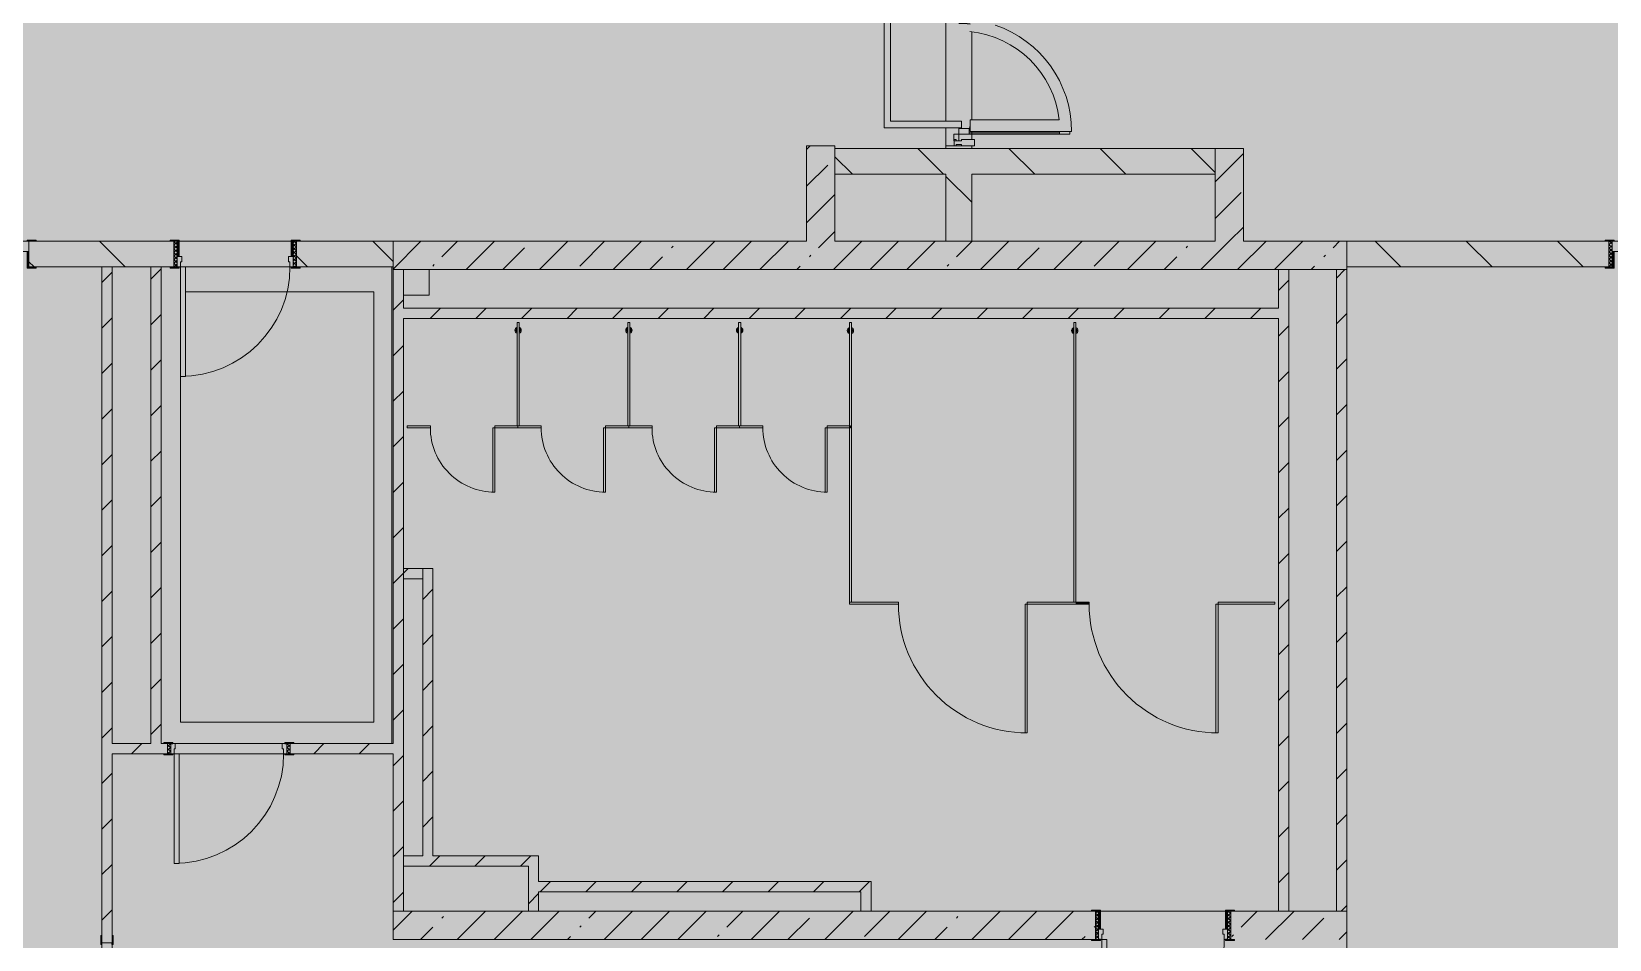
# Model space of a CAD drawing. Header units: millimetres. Extents: x 81731 to 272849, y -8553 to 29000.
# Drawn here: x 237244 to 249488, y 5180 to 12227 of the extents above; entities that cross this region are included whole.
import ezdxf

# ---------------------------------------------------------------- set-up
doc = ezdxf.new("R2010")
doc.units = ezdxf.units.MM
for name, color, linetype, lineweight, true_color in [('A-DETL-17', 7, 'Continuous', 5, 0x737373), ('A-DETL-GENF-2', 7, 'Continuous', 5, 0xe2e2e2), ('A-DETL-GENF-3', 7, 'Continuous', 5, 0xb7b7b7), ('A-DOOR-3', 7, 'Continuous', 5, 0xb7b7b7), ('A-DOOR-4', 7, 'Continuous', 5, 0xe2e2e2), ('A-DOOR-5', 7, 'Continuous', 5, 0xaaaaaa), ('A-DOOR-7', 7, 'Continuous', 5, 0x737373), ('A-DOOR-FRAM-2', 7, 'Continuous', 5, 0xe2e2e2), ('A-DOOR-FRAM-3', 7, 'Continuous', 5, 0xb7b7b7), ('A-DOOR-FRAM-4', 7, 'Continuous', 5, 0xaaaaaa), ('A-FLOR-2', 7, 'Continuous', 5, 0xb7b7b7), ('A-GENM-2', 7, 'Continuous', 5, 0x737373), ('A-GENM-3', 7, 'Continuous', 5, 0xe2ddcd), ('A-GLAZ-CWMG-4', 7, 'Continuous', 5, 0x737373), ('A-WALL-8', 7, 'Continuous', 9, 0x737373), ('I-WALL-25', 7, 'Continuous', 5, 0x737373)]:
    doc.layers.add(name, color=color, linetype=linetype, lineweight=lineweight, true_color=true_color)
doc.layers.add('A-DETL-GENF-1', color=7, linetype='Continuous', lineweight=9, true_color=0xc0c0c0, transparency=0.4)
doc.layers.add('I-WALL-24', color=7, linetype='Continuous', lineweight=5)
pattern_1 = [(45, (145838.57, 0), (-176.7767, 176.7767), [])]
pattern_2 = [(45, (145838.57, 0), (-285.1231, 285.1231), []), (45, (146123.7, 0), (-285.1231, 285.1231), [504.031, -100.806, 16.764, -84.042])]
pattern_3 = [(135, (145838.57, 0), (-353.5534, -353.5534), [])]

# ---------------------------------------------------------------- blocks, each defined once
blk = doc.blocks.new('110_Дверь_СКБ_1Ст_Внутренняя1 - Д-7а_л__950x2100h_Туалет-V140-2_4_3_птичка')
at = {"layer": 'A-DOOR-4'}
h = blk.add_hatch(color=256, dxfattribs=at)
h.paths.add_polyline_path([(487.5, 110), (487.5, 70), (477.5, 70), (477.5, 30), (512.5, 30), (512.5, 110)])
h.paths.add_polyline_path([(-462.5, 110), (-487.5, 110), (-487.5, 30), (-452.5, 30), (-452.5, 70), (-462.5, 70)])
at = {"layer": 'A-DOOR-5'}
h = blk.add_hatch(dxfattribs=at)
h.set_pattern_fill('FP_11', color=256, style=0, pattern_type=2)
h.set_pattern_definition([(135, (1776.41, 174.685), (-14.14214, -14.14214), []), (225, (1776.41, 174.685), (14.14214, -14.14214), [])])
h.paths.add_polyline_path([(537.5, 110), (512.5, 110), (512.5, -110), (537.5, -110)])
at = {"layer": 'A-DOOR-FRAM-2'}
for points in [[(447.5, 1060), (447.5, 110), (487.5, 110), (487.5, 1060)], [(-542.5, 118), (-542.5, 110), (-472.5, 110), (-472.5, 118)], [(-472.5, 30), (-487.5, 30), (-487.5, -110), (-472.5, -110)], [(567.5, 118), (497.5, 118), (497.5, 110), (567.5, 110)], [(512.5, 30), (497.5, 30), (497.5, -110), (512.5, -110)], [(-542.5, -110), (-542.5, -118), (-472.5, -118), (-472.5, -110)], [(567.5, -110), (497.5, -110), (497.5, -118), (567.5, -118)]]:
    blk.add_hatch(color=256, dxfattribs=at).paths.add_polyline_path(points)
at = {"layer": 'A-DOOR-FRAM-4'}
h = blk.add_hatch(dxfattribs=at)
h.set_pattern_fill('FP_12', color=256, style=0, pattern_type=2)
h.set_pattern_definition([(45, (-346.384, 174.685), (-14.1421, 14.1421), []), (135, (-346.384, 174.685), (-14.1421, -14.1421), [])])
h.paths.add_polyline_path([(-487.5, 110), (-512.5, 110), (-512.5, -110), (-487.5, -110)])
at = {"layer": 'A-DOOR-3'}
for p, q in [((487.5, 1060), (447.5, 1060)), ((447.5, 1060), (447.5, 110)), ((487.5, 110), (487.5, 1060)), ((447.5, 110), (487.5, 110))]:
    blk.add_line(p, q, dxfattribs=at)
blk.add_arc((487.5, 110), 950, 90, 180, dxfattribs=at)
at = {"layer": 'A-DOOR-FRAM-3'}
for p, q in [((-472.5, 118), (-542.5, 118)), ((-542.5, 118), (-542.5, 110)), ((-542.5, 110), (-472.5, 110)), ((-487.5, 110), (-512.5, 110)), ((-512.5, 110), (-512.5, -110)), ((-462.5, 110), (-487.5, 110)), ((-487.5, 110), (-487.5, 30)), ((-487.5, -110), (-487.5, 110)), ((-472.5, 110), (-487.5, 110)), ((-487.5, 110), (-487.5, 109)), ((-487.5, 109), (-472.5, 109)), ((-487.5, 30), (-452.5, 30)), ((-472.5, 30), (-487.5, 30)), ((-487.5, 30), (-487.5, -110)), ((-472.5, 110), (-472.5, 118)), ((-472.5, 109), (-472.5, 110)), ((-472.5, -110), (-472.5, 30)), ((-462.5, 70), (-462.5, 110)), ((-452.5, 70), (-462.5, 70)), ((-452.5, 30), (-452.5, 70)), ((487.5, 70), (477.5, 70)), ((477.5, 70), (477.5, 30)), ((477.5, 30), (512.5, 30)), ((487.5, 110), (487.5, 70)), ((512.5, 110), (487.5, 110)), ((567.5, 118), (497.5, 118)), ((497.5, 118), (497.5, 110)), ((512.5, 110), (497.5, 110)), ((497.5, 110), (497.5, 109)), ((497.5, 110), (567.5, 110)), ((497.5, 109), (512.5, 109)), ((512.5, 30), (497.5, 30)), ((497.5, 30), (497.5, -110)), ((512.5, 30), (512.5, 110)), ((537.5, 110), (512.5, 110)), ((512.5, 110), (512.5, -110)), ((512.5, 109), (512.5, 110)), ((512.5, -110), (512.5, 30)), ((537.5, -110), (537.5, 110)), ((567.5, 110), (567.5, 118)), ((-472.5, -110), (-542.5, -110)), ((-542.5, -110), (-542.5, -118)), ((-542.5, -118), (-472.5, -118)), ((-512.5, -110), (-487.5, -110)), ((-487.5, -110), (-472.5, -110)), ((-472.5, -118), (-472.5, -110)), ((497.5, -110), (512.5, -110)), ((567.5, -110), (497.5, -110)), ((497.5, -110), (497.5, -118)), ((497.5, -118), (567.5, -118)), ((512.5, -110), (537.5, -110)), ((567.5, -118), (567.5, -110))]:
    blk.add_line(p, q, dxfattribs=at)
blk = doc.blocks.new('110_Дверь_СКБ_2Ст - Д-5_п_ Из игровой в коридор-32215844-2_4_3_птичка')
at = {"layer": 'A-DOOR-4'}
for points in [[(-638, 40), (-588, 40), (-588, 940), (-638, 940)], [(612, 440), (612, 40), (662, 40), (662, 440)]]:
    blk.add_hatch(color=256, dxfattribs=at).paths.add_polyline_path(points)
h = blk.add_hatch(color=256, dxfattribs=at)
h.paths.add_polyline_path([(-688, 40), (-688, -40), (-628, -40), (-628, -10), (-638, -10), (-638, 40)])
h.paths.add_polyline_path([(652, -40), (712, -40), (712, 40), (662, 40), (662, -10), (652, -10)])
at = {"layer": 'A-DOOR-FRAM-2'}
for points in [[(-742, 40), (-672, 40), (-672, 48), (-742, 48)], [(698, 40), (768, 40), (768, 48), (698, 48)], [(-742, -48), (-672, -48), (-672, -40), (-742, -40)], [(698, -48), (768, -48), (768, -40), (698, -40)]]:
    blk.add_hatch(color=256, dxfattribs=at).paths.add_polyline_path(points)
at = {"layer": 'A-DOOR-3'}
for p, q in [((-638, 940), (-638, 40)), ((-588, 940), (-638, 940)), ((-588, 40), (-588, 940)), ((662, 440), (612, 440)), ((612, 440), (612, 40)), ((662, 40), (662, 440)), ((-638, 40), (-588, 40)), ((612, 40), (662, 40))]:
    blk.add_line(p, q, dxfattribs=at)
for centre, radius, start, end in [((-638, 40), 900, 0, 90), ((662, 40), 400, 90, 180)]:
    blk.add_arc(centre, radius, start, end, dxfattribs=at)
at = {"layer": 'A-DOOR-FRAM-3'}
for p, q in [((-672, 48), (-742, 48)), ((-742, 48), (-742, 40)), ((-742, 40), (-672, 40)), ((-638, 40), (-688, 40)), ((-688, 40), (-688, -40)), ((-672, 40), (-672, 48)), ((-638, -10), (-638, 40)), ((662, 40), (662, -10)), ((712, 40), (662, 40)), ((768, 48), (698, 48)), ((698, 48), (698, 40)), ((698, 40), (768, 40)), ((712, -40), (712, 40)), ((768, 40), (768, 48)), ((-672, -40), (-742, -40)), ((-742, -40), (-742, -48)), ((-742, -48), (-672, -48)), ((-688, -40), (-628, -40)), ((-672, -39), (-688, -39)), ((-688, -39), (-688, -40)), ((-688, -40), (-672, -40)), ((-672, -40), (-672, -39)), ((-672, -48), (-672, -40)), ((-628, -10), (-638, -10)), ((-628, -40), (-628, -10)), ((662, -10), (652, -10)), ((652, -10), (652, -40)), ((652, -40), (712, -40)), ((712, -39), (698, -39)), ((698, -39), (698, -40)), ((698, -40), (712, -40)), ((768, -40), (698, -40)), ((698, -40), (698, -48)), ((698, -48), (768, -48)), ((712, -40), (712, -39)), ((768, -48), (768, -40))]:
    blk.add_line(p, q, dxfattribs=at)
blk = doc.blocks.new('110_Дверь_СКБ_2Ст - Д-2а_п_ Из коридора на лестницу-32215207-2_4_3_птичка')
at = {"layer": 'A-DOOR-4'}
for points in [[(-588, 100), (-588, 1000), (-638, 1000), (-638, 100)], [(662, 100), (662, 500), (612, 500), (612, 100)], [(712, -100), (712, 20), (698, 20), (698, -100)]]:
    blk.add_hatch(color=256, dxfattribs=at).paths.add_polyline_path(points)
h = blk.add_hatch(color=256, dxfattribs=at)
h.paths.add_polyline_path([(652, 20), (712, 20), (712, 100), (662, 100), (662, 50), (652, 50)])
h.paths.add_polyline_path([(-688, 20), (-628, 20), (-628, 50), (-638, 50), (-638, 100), (-688, 100)])
at = {"layer": 'A-DOOR-FRAM-2'}
for points in [[(-672, 100), (-672, 108), (-742, 108), (-742, 100)], [(-672, -100), (-672, 20), (-688, 20), (-688, -100)], [(768, 100), (768, 108), (698, 108), (698, 100)], [(-672, -108), (-672, -100), (-742, -100), (-742, -108)], [(768, -108), (768, -100), (698, -100), (698, -108)]]:
    blk.add_hatch(color=256, dxfattribs=at).paths.add_polyline_path(points)
at = {"layer": 'A-DOOR-3'}
for p, q in [((-638, 1000), (-638, 100)), ((-588, 1000), (-638, 1000)), ((-588, 100), (-588, 1000)), ((662, 500), (612, 500)), ((612, 500), (612, 100)), ((662, 100), (662, 500)), ((-638, 100), (-588, 100)), ((612, 100), (662, 100))]:
    blk.add_line(p, q, dxfattribs=at)
for centre, radius, start, end in [((-638, 100), 900, 0, 90), ((662, 100), 400, 90, 180)]:
    blk.add_arc(centre, radius, start, end, dxfattribs=at)
at = {"layer": 'A-DOOR-FRAM-3'}
for p, q in [((-672, 108), (-742, 108)), ((-742, 108), (-742, 100)), ((-742, 100), (-672, 100)), ((-638, 100), (-688, 100)), ((-688, 100), (-688, 20)), ((-688, 20), (-628, 20)), ((-672, 20), (-688, 20)), ((-688, 20), (-688, -100)), ((-672, 100), (-672, 108)), ((-672, -100), (-672, 20)), ((-638, 50), (-638, 100)), ((-628, 50), (-638, 50)), ((-628, 20), (-628, 50)), ((662, 50), (652, 50)), ((652, 50), (652, 20)), ((652, 20), (712, 20)), ((662, 100), (662, 50)), ((712, 100), (662, 100)), ((768, 108), (698, 108)), ((698, 108), (698, 100)), ((698, 100), (768, 100)), ((712, 20), (698, 20)), ((698, 20), (698, -100)), ((712, 20), (712, 100)), ((712, -100), (712, 20)), ((768, 100), (768, 108)), ((-672, -100), (-742, -100)), ((-742, -100), (-742, -108)), ((-742, -108), (-672, -108)), ((-688, -100), (-672, -100)), ((-672, -108), (-672, -100)), ((698, -100), (712, -100)), ((768, -100), (698, -100)), ((698, -100), (698, -108)), ((698, -108), (768, -108)), ((768, -108), (768, -100))]:
    blk.add_line(p, q, dxfattribs=at)
blk = doc.blocks.new('110_Дверь_СКБ_1Ст_Внутренняя1 - Д-8 950x2100h_охрана-V143-2_4_3_птичка')
at = {"layer": 'A-DOOR-4'}
h = blk.add_hatch(color=256, dxfattribs=at)
h.paths.add_polyline_path([(437.5, 100), (437.5, 60), (427.5, 60), (427.5, 20), (462.5, 20), (461.2, 100)])
h.paths.add_polyline_path([(-437.5, 100), (-437.5, 20), (-402.5, 20), (-402.5, 60), (-412.5, 60), (-412.5, 100)])
at = {"layer": 'A-DOOR-5'}
h = blk.add_hatch(dxfattribs=at)
h.set_pattern_fill('FP_6', color=256, style=0, pattern_type=2)
h.set_pattern_definition([(135, (1826.41, 164.685), (-14.14214, -14.14214), []), (225, (1826.41, 164.685), (14.14214, -14.14214), [])])
h.paths.add_polyline_path([(487.5, 100), (462.5, 100), (462.5, -100), (487.5, -100)])
at = {"layer": 'A-DOOR-FRAM-2'}
for points in [[(397.5, 950), (397.5, 100), (437.5, 100), (437.5, 950)], [(-422.5, 108), (-492.5, 108), (-492.5, 100), (-422.5, 100)], [(-422.5, 20), (-437.5, 20), (-437.5, -100), (-422.5, -100)], [(461.2, 108), (447.5, 108), (447.5, 100), (517.5, 100), (517.5, 108)], [(461.2, 20), (447.5, 20), (447.5, -100), (462.5, -100), (462.5, 20)], [(-422.5, -100), (-492.5, -100), (-492.5, -108), (-422.5, -108)], [(517.5, -100), (447.5, -100), (447.5, -108), (517.5, -108)]]:
    blk.add_hatch(color=256, dxfattribs=at).paths.add_polyline_path(points)
at = {"layer": 'A-DOOR-FRAM-4'}
h = blk.add_hatch(dxfattribs=at)
h.set_pattern_fill('FP_7', color=256, style=0, pattern_type=2)
h.set_pattern_definition([(45, (-296.384, 164.685), (-14.1421, 14.1421), []), (135, (-296.384, 164.685), (-14.1421, -14.1421), [])])
h.paths.add_polyline_path([(-437.5, 100), (-462.5, 100), (-462.5, -100), (-437.5, -100)])
at = {"layer": 'A-DOOR-3'}
for p, q in [((437.5, 950), (397.5, 950)), ((397.5, 950), (397.5, 100)), ((437.5, 100), (437.5, 950)), ((397.5, 100), (437.5, 100))]:
    blk.add_line(p, q, dxfattribs=at)
blk.add_arc((437.5, 100), 850, 90, 180, dxfattribs=at)
at = {"layer": 'A-DOOR-FRAM-3'}
for p, q in [((-422.5, 108), (-492.5, 108)), ((-492.5, 108), (-492.5, 100)), ((-492.5, 100), (-422.5, 100)), ((-437.5, 100), (-462.5, 100)), ((-462.5, 100), (-462.5, -100)), ((-412.5, 100), (-437.5, 100)), ((-437.5, 100), (-437.5, 20)), ((-437.5, -100), (-437.5, 100)), ((-422.5, 100), (-437.5, 100)), ((-437.5, 100), (-437.5, 99)), ((-437.5, 99), (-422.5, 99)), ((-437.5, 20), (-402.5, 20)), ((-422.5, 20), (-437.5, 20)), ((-437.5, 20), (-437.5, -100)), ((-422.5, 100), (-422.5, 108)), ((-422.5, 99), (-422.5, 100)), ((-422.5, -100), (-422.5, 20)), ((-412.5, 60), (-412.5, 100)), ((-402.5, 60), (-412.5, 60)), ((-402.5, 20), (-402.5, 60)), ((437.5, 60), (427.5, 60)), ((427.5, 60), (427.5, 20)), ((427.5, 20), (462.5, 20)), ((437.5, 100), (437.5, 60)), ((462.5, 100), (437.5, 100)), ((517.5, 108), (447.5, 108)), ((447.5, 108), (447.5, 100)), ((462.5, 100), (447.5, 100)), ((447.5, 100), (447.5, 99)), ((447.5, 100), (517.5, 100)), ((447.5, 99), (462.5, 99)), ((462.5, 20), (447.5, 20)), ((447.5, 20), (447.5, -100)), ((462.5, 20), (462.5, 100)), ((487.5, 100), (462.5, 100)), ((462.5, 100), (462.5, -100)), ((462.5, 99), (462.5, 100)), ((462.5, -100), (462.5, 20)), ((487.5, -100), (487.5, 100)), ((517.5, 100), (517.5, 108)), ((-422.5, -100), (-492.5, -100)), ((-492.5, -100), (-492.5, -108)), ((-492.5, -108), (-422.5, -108)), ((-462.5, -100), (-437.5, -100)), ((-437.5, -100), (-422.5, -100)), ((-422.5, -108), (-422.5, -100)), ((447.5, -100), (462.5, -100)), ((517.5, -100), (447.5, -100)), ((447.5, -100), (447.5, -108)), ((447.5, -108), (517.5, -108)), ((462.5, -100), (487.5, -100)), ((517.5, -108), (517.5, -100))]:
    blk.add_line(p, q, dxfattribs=at)
blk = doc.blocks.new('110_Дверь_СКБ_1Ст_Внутренняя1 - Д-8 950x2100h_охрана-V144-2_4_3_птичка')
at = {"layer": 'A-DOOR-4'}
h = blk.add_hatch(color=256, dxfattribs=at)
h.paths.add_polyline_path([(437, 40), (437, 0), (427, 0), (427, -40), (462, -40), (462, 40)])
h.paths.add_polyline_path([(-413, 40), (-438, 40), (-438, -40), (-403, -40), (-403, 0), (-413, 0)])
at = {"layer": 'A-DOOR-5'}
h = blk.add_hatch(dxfattribs=at)
h.set_pattern_fill('FP_15', color=256, style=0, pattern_type=2)
h.set_pattern_definition([(135, (1826.41, 104.685), (-14.14214, -14.14214), []), (225, (1826.41, 104.685), (14.14214, -14.14214), [])])
h.paths.add_polyline_path([(487, 40), (462, 40), (462, -40), (487, -40)])
at = {"layer": 'A-DOOR-FRAM-2'}
for points in [[(437, 890), (397, 890), (397, 40), (437, 40), (437, 67)], [(-493, 48), (-493, 40), (-423, 40), (-423, 48)], [(517, 48), (447, 48), (447, 40), (517, 40)], [(-423, -40), (-493, -40), (-493, -48), (-423, -48)], [(447, -40), (447, -48), (517, -48), (517, -40)]]:
    blk.add_hatch(color=256, dxfattribs=at).paths.add_polyline_path(points)
at = {"layer": 'A-DOOR-FRAM-4'}
h = blk.add_hatch(dxfattribs=at)
h.set_pattern_fill('FP_16', color=256, style=0, pattern_type=2)
h.set_pattern_definition([(45, (-296.384, 104.685), (-14.1421, 14.1421), []), (135, (-296.384, 104.685), (-14.1421, -14.1421), [])])
h.paths.add_polyline_path([(-438, 40), (-463, 40), (-463, -40), (-438, -40)])
at = {"layer": 'A-DOOR-3'}
for p, q in [((437, 890), (397, 890)), ((397, 890), (397, 40)), ((437, 40), (437, 890)), ((397, 40), (437, 40))]:
    blk.add_line(p, q, dxfattribs=at)
blk.add_arc((437, 40), 850, 90, 180, dxfattribs=at)
at = {"layer": 'A-DOOR-FRAM-3'}
for p, q in [((-423, 48), (-493, 48)), ((-493, 48), (-493, 40)), ((-493, 40), (-423, 40)), ((-438, 40), (-463, 40)), ((-463, 40), (-463, -40)), ((-413, 40), (-438, 40)), ((-438, 40), (-438, -40)), ((-438, -40), (-438, 40)), ((-423, 40), (-438, 40)), ((-438, 40), (-438, 39)), ((-438, 39), (-423, 39)), ((-423, 40), (-423, 48)), ((-423, 39), (-423, 40)), ((-413, 0), (-413, 40)), ((-403, 0), (-413, 0)), ((-403, -40), (-403, 0)), ((437, 0), (427, 0)), ((427, 0), (427, -40)), ((437, 40), (437, 0)), ((462, 40), (437, 40)), ((517, 48), (447, 48)), ((447, 48), (447, 40)), ((462, 40), (447, 40)), ((447, 40), (447, 39)), ((447, 40), (517, 40)), ((447, 39), (462, 39)), ((462, -40), (462, 40)), ((487, 40), (462, 40)), ((462, 40), (462, -40)), ((462, 39), (462, 40)), ((487, -40), (487, 40)), ((517, 40), (517, 48)), ((-423, -40), (-493, -40)), ((-493, -40), (-493, -48)), ((-493, -48), (-423, -48)), ((-463, -40), (-438, -40)), ((-423, -39), (-438, -39)), ((-438, -39), (-438, -40)), ((-438, -40), (-403, -40)), ((-438, -40), (-423, -40)), ((-423, -40), (-423, -39)), ((-423, -48), (-423, -40)), ((427, -40), (462, -40)), ((462, -39), (447, -39)), ((447, -39), (447, -40)), ((447, -40), (462, -40)), ((517, -40), (447, -40)), ((447, -40), (447, -48)), ((447, -48), (517, -48)), ((462, -40), (462, -39)), ((462, -40), (487, -40)), ((517, -48), (517, -40))]:
    blk.add_line(p, q, dxfattribs=at)
blk = doc.blocks.new('110_Дверь_СКБ_2Ст - Д-6_л__ ДОО_Дв_1450x2100h_Дверь из раздевальной в коридор-V145-2_4_3_птичка')
at = {"layer": 'A-DOOR-4'}
for points in [[(662.5, 100), (662.5, 1050), (612.5, 1050), (612.5, 100)], [(-587.5, 100), (-587.5, 450), (-637.5, 450), (-637.5, 100)]]:
    blk.add_hatch(color=256, dxfattribs=at).paths.add_polyline_path(points)
h = blk.add_hatch(color=256, dxfattribs=at)
h.paths.add_polyline_path([(652.5, 20), (712.5, 20), (712.5, 100), (662.5, 100), (662.5, 50), (652.5, 50)])
h.paths.add_polyline_path([(-687.5, 20), (-627.5, 20), (-627.5, 50), (-637.5, 50), (-637.5, 100), (-687.5, 100)])
at = {"layer": 'A-DOOR-5'}
h = blk.add_hatch(dxfattribs=at)
h.set_pattern_fill('FP_17', color=256, style=0, pattern_type=2)
h.set_pattern_definition([(135, (1576.41, 164.685), (-14.14214, -14.14214), []), (225, (1576.41, 164.685), (14.14214, -14.14214), [])])
h.paths.add_polyline_path([(737.5, -100), (737.5, 100), (712.5, 100), (712.5, -100)])
at = {"layer": 'A-DOOR-FRAM-2'}
for points in [[(-672.5, 100), (-672.5, 108), (-742.5, 108), (-742.5, 100), (-691, 100)], [(-672.5, -100), (-672.5, 20), (-687.5, 20), (-687.5, -100)], [(767.5, 100), (767.5, 108), (697.5, 108), (697.5, 100)], [(712.5, -100), (712.5, 20), (697.5, 20), (697.5, -100)], [(-742.5, -108), (-672.5, -108), (-672.5, -100), (-742.5, -100)], [(767.5, -108), (767.5, -100), (697.5, -100), (697.5, -108)]]:
    blk.add_hatch(color=256, dxfattribs=at).paths.add_polyline_path(points)
at = {"layer": 'A-DOOR-FRAM-4'}
h = blk.add_hatch(dxfattribs=at)
h.set_pattern_fill('FP_18', color=256, style=0, pattern_type=2)
h.set_pattern_definition([(45, (-546.384, 164.685), (-14.1421, 14.1421), []), (135, (-546.384, 164.685), (-14.1421, -14.1421), [])])
h.paths.add_polyline_path([(-687.5, -100), (-691, 100), (-712.5, 100), (-712.5, -100), (-691, -100)])
at = {"layer": 'A-DOOR-3'}
for p, q in [((662.5, 1050), (612.5, 1050)), ((612.5, 1050), (612.5, 100)), ((662.5, 100), (662.5, 1050)), ((-637.5, 450), (-637.5, 100)), ((-587.5, 450), (-637.5, 450)), ((-587.5, 100), (-587.5, 450)), ((-637.5, 100), (-587.5, 100)), ((612.5, 100), (662.5, 100))]:
    blk.add_line(p, q, dxfattribs=at)
for centre, radius, start, end in [((662.5, 100), 950, 90, 180), ((-637.5, 100), 350, 360, 90)]:
    blk.add_arc(centre, radius, start, end, dxfattribs=at)
at = {"layer": 'A-DOOR-FRAM-3'}
for p, q in [((-672.5, 108), (-742.5, 108)), ((-742.5, 108), (-742.5, 100)), ((-742.5, 100), (-672.5, 100)), ((-687.5, 100), (-712.5, 100)), ((-712.5, 100), (-712.5, -100)), ((-637.5, 100), (-687.5, 100)), ((-687.5, 100), (-687.5, 20)), ((-687.5, -100), (-687.5, 100)), ((-687.5, 20), (-627.5, 20)), ((-672.5, 20), (-687.5, 20)), ((-687.5, 20), (-687.5, -100)), ((-672.5, 100), (-672.5, 108)), ((-672.5, -100), (-672.5, 20)), ((-637.5, 50), (-637.5, 100)), ((-627.5, 50), (-637.5, 50)), ((-627.5, 20), (-627.5, 50)), ((662.5, 50), (652.5, 50)), ((652.5, 50), (652.5, 20)), ((652.5, 20), (712.5, 20)), ((662.5, 100), (662.5, 50)), ((712.5, 100), (662.5, 100)), ((767.5, 108), (697.5, 108)), ((697.5, 108), (697.5, 100)), ((697.5, 100), (767.5, 100)), ((712.5, 20), (697.5, 20)), ((697.5, 20), (697.5, -100)), ((712.5, 20), (712.5, 100)), ((737.5, 100), (712.5, 100)), ((712.5, 100), (712.5, -100)), ((712.5, -100), (712.5, 20)), ((737.5, -100), (737.5, 100)), ((767.5, 100), (767.5, 108)), ((-672.5, -100), (-742.5, -100)), ((-742.5, -100), (-742.5, -108)), ((-742.5, -108), (-672.5, -108)), ((-712.5, -100), (-687.5, -100)), ((-687.5, -100), (-672.5, -100)), ((-672.5, -108), (-672.5, -100)), ((697.5, -100), (712.5, -100)), ((767.5, -100), (697.5, -100)), ((697.5, -100), (697.5, -108)), ((697.5, -108), (767.5, -108)), ((712.5, -100), (737.5, -100)), ((767.5, -108), (767.5, -100))]:
    blk.add_line(p, q, dxfattribs=at)
blk = doc.blocks.new('131_Сантехническая перегородка 7 - СП-1-V220-2_4_3_птичка')
at = {"layer": 'A-GENM-3'}
blk.add_hatch(color=256, dxfattribs=at).paths.add_polyline_path([(2166, 8), (-4, 8), (-4, -8), (2166, -8)])
at = {"layer": 'A-GENM-2'}
for p, q in [((2166, 8), (-4, 8)), ((-4, 8), (-4, -8)), ((2166, -8), (2166, 8)), ((-4, -8), (2166, -8))]:
    blk.add_line(p, q, dxfattribs=at)
at = {"layer": 'A-GENM-2', "flags": 128}
for points in [[(71, 8), (71, 9), (71, 9), (70, 9), (70, 10), (70, 10), (69, 11), (69, 11), (68, 12), (68, 12), (67, 12), (67, 13), (66, 13), (66, 13), (65, 14), (65, 14), (64, 14), (64, 14), (63, 14), (62, 15), (62, 15), (61, 15), (61, 15), (60, 15), (59, 15), (59, 15), (58, 15), (58, 15), (57, 15), (56, 15), (56, 15), (55, 15), (55, 15), (54, 14), (54, 14), (53, 14), (52, 14), (52, 13), (51, 13), (51, 13), (50, 13), (50, 12), (49, 12), (49, 11), (48, 11), (48, 11), (48, 10), (47, 10), (47, 9), (46, 9), (46, 8), (46, 8)], [(46, -8), (46, -9), (47, -9), (47, -9), (47, -10), (48, -10), (48, -11), (49, -11), (49, -12), (50, -12), (50, -12), (51, -13), (51, -13), (52, -13), (52, -14), (53, -14), (53, -14), (54, -14), (54, -14), (55, -15), (56, -15), (56, -15), (57, -15), (57, -15), (58, -15), (59, -15), (59, -15), (60, -15), (60, -15), (61, -15), (62, -15), (62, -15), (63, -15), (63, -14), (64, -14), (64, -14), (65, -14), (66, -13), (66, -13), (67, -13), (67, -13), (68, -12), (68, -12), (69, -11), (69, -11), (69, -11), (70, -10), (70, -10), (71, -9), (71, -9), (71, -8), (71, -8)]]:
    blk.add_lwpolyline(points, dxfattribs=at)
at = {"layer": 'A-GENM-2'}
for radius, start, end in [(24.6, 19.9113, 160.0887), (17.6, 45, 135), (17.6, 45, 135), (15.1, 45, 135), (24.6, 199.9113, 340.0887), (17.6, 225, 315), (17.6, 225, 315), (15.1, 225, 315)]:
    blk.add_arc((59, 0), radius, start, end, dxfattribs=at)
blk = doc.blocks.new('131_Сантехническая перегородка 6 - СП-1-V221-2_4_3_птичка')
at = {"layer": 'A-GENM-3'}
blk.add_hatch(color=256, dxfattribs=at).paths.add_polyline_path([(800, 8), (0, 8), (0, -8), (800, -8)])
at = {"layer": 'A-GENM-2'}
for p, q in [((800, 8), (0, 8)), ((0, 8), (0, -8)), ((800, -8), (800, 8)), ((0, -8), (800, -8))]:
    blk.add_line(p, q, dxfattribs=at)
at = {"layer": 'A-GENM-2', "flags": 128}
for points in [[(71, 8), (71, 9), (71, 9), (70, 9), (70, 10), (70, 10), (69, 11), (69, 11), (68, 12), (68, 12), (67, 12), (67, 13), (66, 13), (66, 13), (65, 14), (65, 14), (64, 14), (64, 14), (63, 14), (62, 15), (62, 15), (61, 15), (61, 15), (60, 15), (59, 15), (59, 15), (58, 15), (58, 15), (57, 15), (56, 15), (56, 15), (55, 15), (55, 15), (54, 14), (54, 14), (53, 14), (52, 14), (52, 13), (51, 13), (51, 13), (50, 13), (50, 12), (49, 12), (49, 11), (48, 11), (48, 11), (48, 10), (47, 10), (47, 9), (46, 9), (46, 8), (46, 8)], [(46, -8), (46, -9), (47, -9), (47, -9), (47, -10), (48, -10), (48, -11), (49, -11), (49, -12), (50, -12), (50, -12), (51, -13), (51, -13), (52, -13), (52, -14), (53, -14), (53, -14), (54, -14), (54, -14), (55, -15), (56, -15), (56, -15), (57, -15), (57, -15), (58, -15), (59, -15), (59, -15), (60, -15), (60, -15), (61, -15), (62, -15), (62, -15), (63, -15), (63, -14), (64, -14), (64, -14), (65, -14), (66, -13), (66, -13), (67, -13), (67, -13), (68, -12), (68, -12), (69, -11), (69, -11), (69, -11), (70, -10), (70, -10), (71, -9), (71, -9), (71, -8), (71, -8)]]:
    blk.add_lwpolyline(points, dxfattribs=at)
at = {"layer": 'A-GENM-2'}
for radius, start, end in [(24.6, 19.9113, 160.0887), (17.6, 45, 135), (17.6, 45, 135), (15.1, 45, 135), (24.6, 199.9113, 340.0887), (17.6, 225, 315), (17.6, 225, 315), (15.1, 225, 315)]:
    blk.add_arc((59, 0), radius, start, end, dxfattribs=at)
blk = doc.blocks.new('131_Сантехническая перегородка_Дверь МГН - СД-1-V222-2_4_3_птичка')
at = {"layer": 'A-GENM-3'}
for points in [[(-370, 8), (-370, -8), (10, -8), (10, 8)], [(1010, 8), (1010, -8), (1390, -8), (1390, 8)]]:
    blk.add_hatch(color=256, dxfattribs=at).paths.add_polyline_path(points)
at = {"layer": 'A-DOOR-7'}
for p, q in [((10, 1008), (26, 1008)), ((10, 8), (10, 1008)), ((26, 8), (26, 1008)), ((10, 8), (26, 8))]:
    blk.add_line(p, q, dxfattribs=at)
blk.add_arc((10, 8), 1000, 360, 90, dxfattribs=at)
at = {"layer": 'A-GENM-2'}
for p, q in [((10, 8), (-370, 8)), ((-370, 8), (-370, -8)), ((10, -8), (10, 8)), ((1390, 8), (1010, 8)), ((1010, 8), (1010, -8)), ((1390, -8), (1390, 8)), ((-370, -8), (10, -8)), ((1010, -8), (1390, -8))]:
    blk.add_line(p, q, dxfattribs=at)
blk = doc.blocks.new('131_Сантехническая перегородка_Дверь 5 - СД-1-V223-2_4_3_птичка')
at = {"layer": 'A-GENM-3'}
for points in [[(70, 8), (70, -8), (250, -8), (250, 8)], [(750, 8), (750, -8), (930, -8), (930, 8)]]:
    blk.add_hatch(color=256, dxfattribs=at).paths.add_polyline_path(points)
at = {"layer": 'A-DOOR-7'}
for p, q in [((266, 508), (250, 508)), ((250, 8), (250, 508)), ((266, 8), (266, 508)), ((266, 8), (250, 8))]:
    blk.add_line(p, q, dxfattribs=at)
blk.add_arc((250, 8), 500, 360, 90, dxfattribs=at)
at = {"layer": 'A-GENM-2'}
for p, q in [((250, 8), (70, 8)), ((70, 8), (70, -8)), ((250, -8), (250, 8)), ((930, 8), (750, 8)), ((750, 8), (750, -8)), ((930, -8), (930, 8)), ((70, -8), (250, -8)), ((750, -8), (930, -8))]:
    blk.add_line(p, q, dxfattribs=at)
blk = doc.blocks.new('131_Сантехническая перегородка_Дверь МГН 2 - СД-1-V224-2_4_3_птичка')
at = {"layer": 'A-GENM-3'}
for points in [[(10, 8), (-430, 8), (-430, -8), (10, -8)], [(1010, 8), (1010, -8), (1110, -8), (1110, 8)]]:
    blk.add_hatch(color=256, dxfattribs=at).paths.add_polyline_path(points)
at = {"layer": 'A-DOOR-7'}
for p, q in [((10, 1008), (26, 1008)), ((10, 8), (10, 1008)), ((26, 8), (26, 1008)), ((10, 8), (26, 8))]:
    blk.add_line(p, q, dxfattribs=at)
blk.add_arc((10, 8), 1000, 360, 90, dxfattribs=at)
at = {"layer": 'A-GENM-2'}
for p, q in [((10, 8), (-430, 8)), ((-430, 8), (-430, -8)), ((10, -8), (10, 8)), ((1110, 8), (1010, 8)), ((1010, 8), (1010, -8)), ((1110, -8), (1110, 8)), ((-430, -8), (10, -8)), ((1010, -8), (1110, -8))]:
    blk.add_line(p, q, dxfattribs=at)
blk = doc.blocks.new('Дверь_Витражная_остекление_ - ВВ-7 остекление-32349468-2_4_3_птичка')
at = {"layer": 'A-DETL-GENF-2'}
for points in [[(-860, -107), (-860, -880), (-837, -880), (-837, -107), (-815, -107), (-815, -20), (-860, -20)], [(865, -104), (878, -104), (878, -880), (910, -880), (910, -140), (900, -140), (900, -40), (910, -40), (910, -20), (865, -20)]]:
    blk.add_hatch(color=256, dxfattribs=at).paths.add_polyline_path(points)
at = {"layer": 'A-DETL-GENF-3'}
for p, q in [((-815, -20), (-860, -20)), ((-860, -880), (-860, -20)), ((-815, -20), (-860, -20)), ((-860, -20), (-860, -880)), ((-860, -100), (-815, -100)), ((-850, -800), (-850, -100)), ((-815, -107), (-815, -20)), ((-815, -107), (-815, -20)), ((-806, -107), (-806, -100)), ((865, -104), (865, -20)), ((865, -20), (865, -104)), ((900, -100), (865, -100)), ((900, -800), (900, -140)), ((910, -880), (910, -140)), ((910, -880), (910, -140)), ((-860, -800), (-837, -800)), ((910, -800), (878, -800)), ((-860, -880), (-837, -880)), ((-860, -880), (-837, -880)), ((910, -880), (878, -880)), ((878, -880), (910, -880))]:
    blk.add_line(p, q, dxfattribs=at)
at = {"layer": 'A-DOOR-3'}
for p, q in [((-910, 20), (-860, 20)), ((-910, -20), (-910, 20)), ((-860, 20), (-860, -20)), ((860, 20), (910, 20)), ((860, -20), (860, 20)), ((910, 20), (910, -20)), ((-860, -20), (-910, -20)), ((-860, -880), (-860, -20)), ((910, -20), (860, -20)), ((860, -104), (860, -39))]:
    blk.add_line(p, q, dxfattribs=at)
for centre, start, end in [((-860, -20), 354.2215, 0), ((860, -20), 180, 185.7785), ((-860, -20), 270, 271.5473)]:
    blk.add_arc(centre, 860, start, end, dxfattribs=at)
blk = doc.blocks.new('Прямоугольный импост - Импост структурный с накладкой - 160мм Темный-32310142-2_4_3_птичка')
at = {"layer": 'A-GLAZ-CWMG-4'}
for p, q in [((-50, 0), (-50, 17)), ((-50, 17), (0, 17)), ((-40, 0), (-50, 0)), ((-40, -40), (-40, 0)), ((0, 0), (-10, 0)), ((-10, 0), (-10, -40)), ((0, 17), (0, 0)), ((-50, -140), (-50, -40)), ((-50, -40), (-40, -40)), ((-10, -40), (0, -40)), ((0, -40), (0, -140)), ((0, -140), (-50, -140))]:
    blk.add_line(p, q, dxfattribs=at)

msp = doc.modelspace()

# ---------------------------------------------------------------- hatches: boundary and pattern name
at = {"layer": 'A-DETL-GENF-1'}
msp.add_hatch(color=256, dxfattribs=at).paths.add_polyline_path([(268055.5, -258), (271076.6, -258), (271076.6, 21558), (239146.6, 21558), (239146.6, 27348), (230698.6, 27348), (230698.6, 5750), (235040.6, 5750), (235040.6, -258), (267128, -258)])
at = {"layer": 'I-WALL-24'}
h = msp.add_hatch(dxfattribs=at)
h.set_pattern_fill('FP_74', color=256, style=0, pattern_type=2)
h.set_pattern_definition(pattern_2)
h.paths.add_polyline_path([(243477.6, 10600), (243477.6, 11340), (243257.6, 11340), (243257.6, 10600)])
h = msp.add_hatch(dxfattribs=at)
h.set_pattern_fill('FP_77', color=256, style=0, pattern_type=2)
h.set_pattern_definition(pattern_3)
h.paths.add_polyline_path([(246427.6, 11120), (246427.6, 11320), (243477.6, 11320), (243477.6, 11120), (244867.5, 11120)])
h = msp.add_hatch(dxfattribs=at)
h.set_pattern_fill('FP_74', color=256, style=0, pattern_type=2)
h.set_pattern_definition(pattern_2)
h.paths.add_polyline_path([(246647.6, 10600), (246647.6, 11320), (246427.6, 11320), (246427.6, 10600)])
h = msp.add_hatch(dxfattribs=at)
h.set_pattern_fill('FP_77', color=256, style=0, pattern_type=2)
h.set_pattern_definition(pattern_3)
h.paths.add_polyline_path([(244538.6, 10600), (244538.6, 11120), (244338.6, 11120), (244338.6, 10600)])
h = msp.add_hatch(dxfattribs=at)
h.set_pattern_fill('FP_77', color=256, style=0, pattern_type=2)
h.set_pattern_definition(pattern_3)
h.paths.add_polyline_path([(235448.6, 10400), (235823.6, 10400), (235823.6, 10600), (235448.6, 10600)])
h.paths.add_polyline_path([(240048.6, 10400), (240048.6, 10600), (239298.6, 10600), (239302.4, 10400), (239328.6, 10400)])
h.paths.add_polyline_path([(238318.6, 10400), (238348.6, 10400), (238348.6, 10600), (237223.6, 10600), (237223.6, 10400), (238248.6, 10400)])
h = msp.add_hatch(dxfattribs=at)
h.set_pattern_fill('FP_74', color=256, style=0, pattern_type=2)
h.set_pattern_definition(pattern_2)
h.paths.add_polyline_path([(247448.6, 10380), (247448.6, 10600), (240048.6, 10600), (240048.6, 10380), (246722.6, 10380)])
h = msp.add_hatch(dxfattribs=at)
h.set_pattern_fill('FP_77', color=256, style=0, pattern_type=2)
h.set_pattern_definition(pattern_3)
h.paths.add_polyline_path([(252287.7, 10400), (252968.6, 10400), (252968.6, 10600), (250933.6, 10600), (250933.6, 10400), (250963.6, 10400)])
h.paths.add_polyline_path([(248577.6, 10400), (249483.6, 10400), (249483.6, 10600), (247448.6, 10600), (247448.6, 10400)])
h = msp.add_hatch(dxfattribs=at)
h.set_pattern_fill('FP_78', color=256, style=0, pattern_type=2)
h.set_pattern_definition(pattern_1)
h.paths.add_polyline_path([(237788.6, 125), (237868.6, 125), (237868.6, 3755), (237788.6, 3755), (237788.6, 230.5)])
h.paths.add_polyline_path([(237838.6, 5155), (237868.6, 5155), (237868.6, 10400), (237788.6, 10400), (237788.6, 5155)])
h = msp.add_hatch(dxfattribs=at)
h.set_pattern_fill('FP_78', color=256, style=0, pattern_type=2)
h.set_pattern_definition(pattern_1)
h.paths.add_polyline_path([(238168.6, 6700), (238248.6, 6700), (238248.6, 10400), (238168.6, 10400), (238168.6, 7750.3)])
h = msp.add_hatch(dxfattribs=at)
h.set_pattern_fill('FP_78', color=256, style=0, pattern_type=2)
h.set_pattern_definition(pattern_1)
h.paths.add_polyline_path([(240128.6, 5400), (240128.6, 10380), (240048.6, 10380), (240048.6, 5400)])
h = msp.add_hatch(dxfattribs=at)
h.set_pattern_fill('FP_78', color=256, style=0, pattern_type=2)
h.set_pattern_definition(pattern_1)
h.paths.add_polyline_path([(246918.6, 5400), (246998.6, 5400), (246998.6, 10380), (246918.6, 10380), (246918.6, 6593.4)])
h = msp.add_hatch(dxfattribs=at)
h.set_pattern_fill('FP_78', color=256, style=0, pattern_type=2)
h.set_pattern_definition(pattern_1)
h.paths.add_polyline_path([(247448.6, 5400), (247448.6, 10380), (247368.6, 10380), (247368.6, 5400)])
h = msp.add_hatch(dxfattribs=at)
h.set_pattern_fill('FP_78', color=256, style=0, pattern_type=2)
h.set_pattern_definition(pattern_1)
h.paths.add_polyline_path([(246918.6, 10000), (246918.6, 10080), (240128.6, 10080), (240128.6, 10000), (246722.6, 10000)])
h = msp.add_hatch(dxfattribs=at)
h.set_pattern_fill('FP_78', color=256, style=0, pattern_type=2)
h.set_pattern_definition(pattern_1)
h.paths.add_polyline_path([(240278.6, 7980), (240278.6, 8060), (240128.6, 8060), (240128.6, 7980)])
h = msp.add_hatch(dxfattribs=at)
h.set_pattern_fill('FP_78', color=256, style=0, pattern_type=2)
h.set_pattern_definition(pattern_1)
h.paths.add_polyline_path([(240278.6, 7980), (240358.6, 7980), (240358.6, 8060), (240128.6, 8060), (240128.6, 7980)])
h = msp.add_hatch(dxfattribs=at)
h.set_pattern_fill('FP_78', color=256, style=0, pattern_type=2)
h.set_pattern_definition(pattern_1)
h.paths.add_polyline_path([(240358.6, 5830), (240358.6, 7980), (240278.6, 7980), (240278.6, 5830)])
h = msp.add_hatch(dxfattribs=at)
h.set_pattern_fill('FP_78', color=256, style=0, pattern_type=2)
h.set_pattern_definition(pattern_1)
h.paths.add_polyline_path([(238268.6, 6620), (238298.6, 6620), (238298.6, 6700), (237868.6, 6700), (237868.6, 6620)])
h.paths.add_polyline_path([(239302.4, 6620), (240048.6, 6620), (240048.6, 6700), (239248.6, 6700), (239248.6, 6620), (239278.6, 6620)])
h = msp.add_hatch(dxfattribs=at)
h.set_pattern_fill('FP_78', color=256, style=0, pattern_type=2)
h.set_pattern_definition(pattern_1)
h.paths.add_polyline_path([(241098.6, 5750), (241098.6, 5830), (240128.6, 5830), (240128.6, 5750)])
h = msp.add_hatch(dxfattribs=at)
h.set_pattern_fill('FP_78', color=256, style=0, pattern_type=2)
h.set_pattern_definition(pattern_1)
h.paths.add_polyline_path([(241098.6, 5400), (241178.6, 5400), (241178.6, 5830), (241098.6, 5830), (241098.6, 5750)])
h = msp.add_hatch(dxfattribs=at)
h.set_pattern_fill('FP_78', color=256, style=0, pattern_type=2)
h.set_pattern_definition(pattern_1)
h.paths.add_polyline_path([(243678.6, 5550), (243678.6, 5630), (241178.6, 5630), (241178.6, 5550), (243012.5, 5550)])
h = msp.add_hatch(dxfattribs=at)
h.set_pattern_fill('FP_78', color=256, style=0, pattern_type=2)
h.set_pattern_definition(pattern_1)
h.paths.add_polyline_path([(243758.6, 5400), (243758.6, 5630), (243678.6, 5630), (243678.6, 5400)])
h = msp.add_hatch(dxfattribs=at)
h.set_pattern_fill('FP_74', color=256, style=0, pattern_type=2)
h.set_pattern_definition(pattern_2)
h.paths.add_polyline_path([(247448.6, 5180), (247448.6, 5400), (246548.6, 5400), (246548.6, 5180), (247408.6, 5180)])
h.paths.add_polyline_path([(243012.5, 5180), (245498.6, 5180), (245498.6, 5400), (240048.6, 5400), (240048.6, 5180)])

# ---------------------------------------------------------------- linework, layer by layer
at = {"layer": 'A-DETL-17'}
for p, q in [((238438.6, 10207.5), (239898.6, 10207.5)), ((239898.6, 10207.5), (239898.6, 6867.5)), ((238398.6, 6867.5), (238398.6, 9550)), ((239898.6, 6867.5), (238398.6, 6867.5))]:
    msp.add_line(p, q, dxfattribs=at)
at = {"layer": 'A-FLOR-2'}
for p, q in [((243858.6, 13150), (243858.6, 11481.2)), ((243908.6, 11531.2), (243908.6, 13100)), ((244458.6, 11531.2), (243908.6, 11531.2)), ((244458.6, 11481.2), (244458.6, 11531.2)), ((245218.3, 11542.2), (244526.4, 11542.2)), ((244526.4, 11542.2), (244526.4, 11452.8)), ((243858.6, 11481.2), (244458.6, 11481.2)), ((244526.4, 11452.8), (245313.4, 11452.8)), ((239248.6, 10401.4), (238398.6, 10401.4)), ((238398.6, 10401), (239248.6, 10401)), ((240038.6, 6701.4), (240038.6, 10400)), ((240328.6, 10380), (240328.6, 10180)), ((240328.6, 10180), (240128.6, 10180)), ((238348.6, 6621.4), (239198.6, 6621.4)), ((239278.6, 6701.4), (240038.6, 6701.4))]:
    msp.add_line(p, q, dxfattribs=at)
for radius, start, end in [(870, 360, 71.40745), (780, 6.57701, 84.00325)]:
    msp.add_arc((244443.4, 11452.8), radius, start, end, dxfattribs=at)
at = {"layer": 'A-WALL-8'}
for p, q in [((244338.6, 10600), (244538.6, 10600)), ((237868.6, 10400), (237788.6, 10400)), ((238248.6, 10400), (238168.6, 10400)), ((240128.6, 10380), (240048.6, 10380)), ((240048.6, 5400), (240128.6, 5400)), ((246918.6, 5400), (246998.6, 5400)), ((247368.6, 5400), (247448.6, 5400))]:
    msp.add_line(p, q, dxfattribs=at)
at = {"layer": 'I-WALL-25'}
for p, q in [((244338.6, 11531.2), (244338.6, 13100)), ((244538.6, 12226.3), (244538.6, 11542.2)), ((244338.6, 11320), (244338.6, 11481.2)), ((244538.6, 11452.8), (244538.6, 11390)), ((243257.6, 11340), (243257.6, 10600)), ((243477.6, 11340), (243257.6, 11340)), ((243477.6, 10600), (243477.6, 11340)), ((246427.6, 11320), (243477.6, 11320)), ((244538.6, 11340), (244338.6, 11340)), ((244538.6, 11320), (244538.6, 11340)), ((246427.6, 11320), (246427.6, 10600)), ((246647.6, 11320), (246427.6, 11320)), ((246647.6, 10600), (246647.6, 11320)), ((243477.6, 11120), (244338.6, 11120)), ((244338.6, 11120), (244338.6, 10600)), ((244538.6, 10600), (244538.6, 11120)), ((244538.6, 11120), (246427.6, 11120)), ((238318.6, 10600), (237278.6, 10600)), ((238388.6, 10600), (239258.6, 10600)), ((243257.6, 10600), (239328.6, 10600)), ((240048.6, 6700), (240048.6, 10600)), ((244338.6, 10600), (243477.6, 10600)), ((246427.6, 10600), (244538.6, 10600)), ((249453.6, 10600), (246647.6, 10600)), ((247448.6, 10600), (247448.6, 2970)), ((237278.6, 10400), (237788.6, 10400)), ((237788.6, 10400), (237788.6, 5210)), ((237868.6, 6700), (237868.6, 10400)), ((237868.6, 10400), (238168.6, 10400)), ((238168.6, 10400), (238168.6, 6700)), ((238248.6, 6700), (238248.6, 10400)), ((238248.6, 10400), (238318.6, 10400)), ((239248.6, 10400), (238438.6, 10400)), ((239328.6, 10400), (240048.6, 10400)), ((240128.6, 10080), (240128.6, 10380)), ((240128.6, 10380), (247448.6, 10380)), ((246918.6, 10380), (246918.6, 10080)), ((246998.6, 5400), (246998.6, 10380)), ((247368.6, 10380), (247368.6, 5400)), ((247448.6, 10400), (249453.6, 10400)), ((246918.6, 10080), (240128.6, 10080)), ((240128.6, 5400), (240128.6, 10000)), ((240128.6, 10000), (246918.6, 10000)), ((246918.6, 10000), (246918.6, 5400)), ((240358.6, 8060), (240128.6, 8060)), ((240128.6, 7980), (240278.6, 7980)), ((240278.6, 8060), (240278.6, 5830)), ((240358.6, 5830), (240358.6, 8060)), ((238168.6, 6700), (237868.6, 6700)), ((237868.6, 6620), (238268.6, 6620)), ((237868.6, 5210), (237868.6, 6620)), ((238268.6, 6700), (238248.6, 6700)), ((238358.6, 6700), (239188.6, 6700)), ((239198.6, 6620), (238388.6, 6620)), ((240048.6, 6700), (239278.6, 6700)), ((239278.6, 6620), (240048.6, 6620)), ((240048.6, 6620), (240048.6, 5180)), ((240278.6, 5830), (240128.6, 5830)), ((241178.6, 5830), (240358.6, 5830)), ((241178.6, 5630), (241178.6, 5830)), ((240128.6, 5750), (241098.6, 5750)), ((241098.6, 5750), (241098.6, 5400)), ((243758.6, 5630), (241178.6, 5630)), ((241178.6, 5550), (243678.6, 5550)), ((241178.6, 5400), (241178.6, 5550)), ((243678.6, 5550), (243678.6, 5400)), ((243758.6, 5400), (243758.6, 5630)), ((245468.6, 5400), (240128.6, 5400)), ((245538.6, 5400), (246508.6, 5400)), ((246918.6, 5400), (246578.6, 5400)), ((247368.6, 5400), (246998.6, 5400)), ((240048.6, 5180), (245468.6, 5180))]:
    msp.add_line(p, q, dxfattribs=at)

# ---------------------------------------------------------------- block references
at = {"layer": 'A-DOOR-3'}
for name, p, rotation in [('Дверь_Витражная_остекление_ - ВВ-7 остекление-32349468-2_4_3_птичка', (244419.6, 12290), 89.99999999999993), ('110_Дверь_СКБ_1Ст_Внутренняя1 - Д-8 950x2100h_охрана-V143-2_4_3_птичка', (238836.1, 10500), 180), ('110_Дверь_СКБ_1Ст_Внутренняя1 - Д-8 950x2100h_охрана-V144-2_4_3_птичка', (238786.1, 6660), 180), ('110_Дверь_СКБ_1Ст_Внутренняя1 - Д-7а_л__950x2100h_Туалет-V140-2_4_3_птичка', (246036.1, 5290), 180), ('110_Дверь_СКБ_2Ст - Д-5_п_ Из игровой в коридор-32215844-2_4_3_птичка', (237828.6, 4442.5), 89.99999999999991)]:
    msp.add_blockref(name, p, dxfattribs=dict(at, rotation=rotation))
for name, p in [('110_Дверь_СКБ_2Ст - Д-6_л__ ДОО_Дв_1450x2100h_Дверь из раздевальной в коридор-V145-2_4_3_птичка', (250196.1, 10500)), ('110_Дверь_СКБ_2Ст - Д-2а_п_ Из коридора на лестницу-32215207-2_4_3_птичка', (236511.1, 10500))]:
    msp.add_blockref(name, p, dxfattribs=at)
at = {"layer": 'A-GENM-2'}
for name, p, rotation in [('131_Сантехническая перегородка 6 - СП-1-V221-2_4_3_птичка', (241019.2, 9968), 270.0000000000007), ('131_Сантехническая перегородка 6 - СП-1-V221-2_4_3_птичка', (241878.8, 9968), 270.0000000000007), ('131_Сантехническая перегородка 6 - СП-1-V221-2_4_3_птичка', (242738.4, 9968), 270.0000000000007), ('131_Сантехническая перегородка 7 - СП-1-V220-2_4_3_птичка', (243598.1, 9964.9), 269.9999999999999), ('131_Сантехническая перегородка 7 - СП-1-V220-2_4_3_птичка', (245338.6, 9964.9), 269.9999999999999), ('131_Сантехническая перегородка_Дверь 5 - СД-1-V223-2_4_3_птичка', (241088.1, 9160), 180), ('131_Сантехническая перегородка_Дверь 5 - СД-1-V223-2_4_3_птичка', (241948.1, 9160), 180), ('131_Сантехническая перегородка_Дверь 5 - СД-1-V223-2_4_3_птичка', (242808.1, 9160), 180), ('131_Сантехническая перегородка_Дверь 5 - СД-1-V223-2_4_3_птичка', (243668.1, 9160), 180), ('131_Сантехническая перегородка_Дверь МГН - СД-1-V222-2_4_3_птичка', (244980.1, 7791), 180), ('131_Сантехническая перегородка_Дверь МГН 2 - СД-1-V224-2_4_3_птичка', (246460.1, 7791), 180)]:
    msp.add_blockref(name, p, dxfattribs=dict(at, rotation=rotation))
at = {"layer": 'A-GLAZ-CWMG-4', "extrusion": (0, 0, -1), "rotation": 270.0000000000001}
msp.add_blockref('Прямоугольный импост - Импост структурный с накладкой - 160мм Темный-32310142-2_4_3_птичка', (-244419.6, 11340), dxfattribs=at)

doc.saveas('drawing.dxf')
